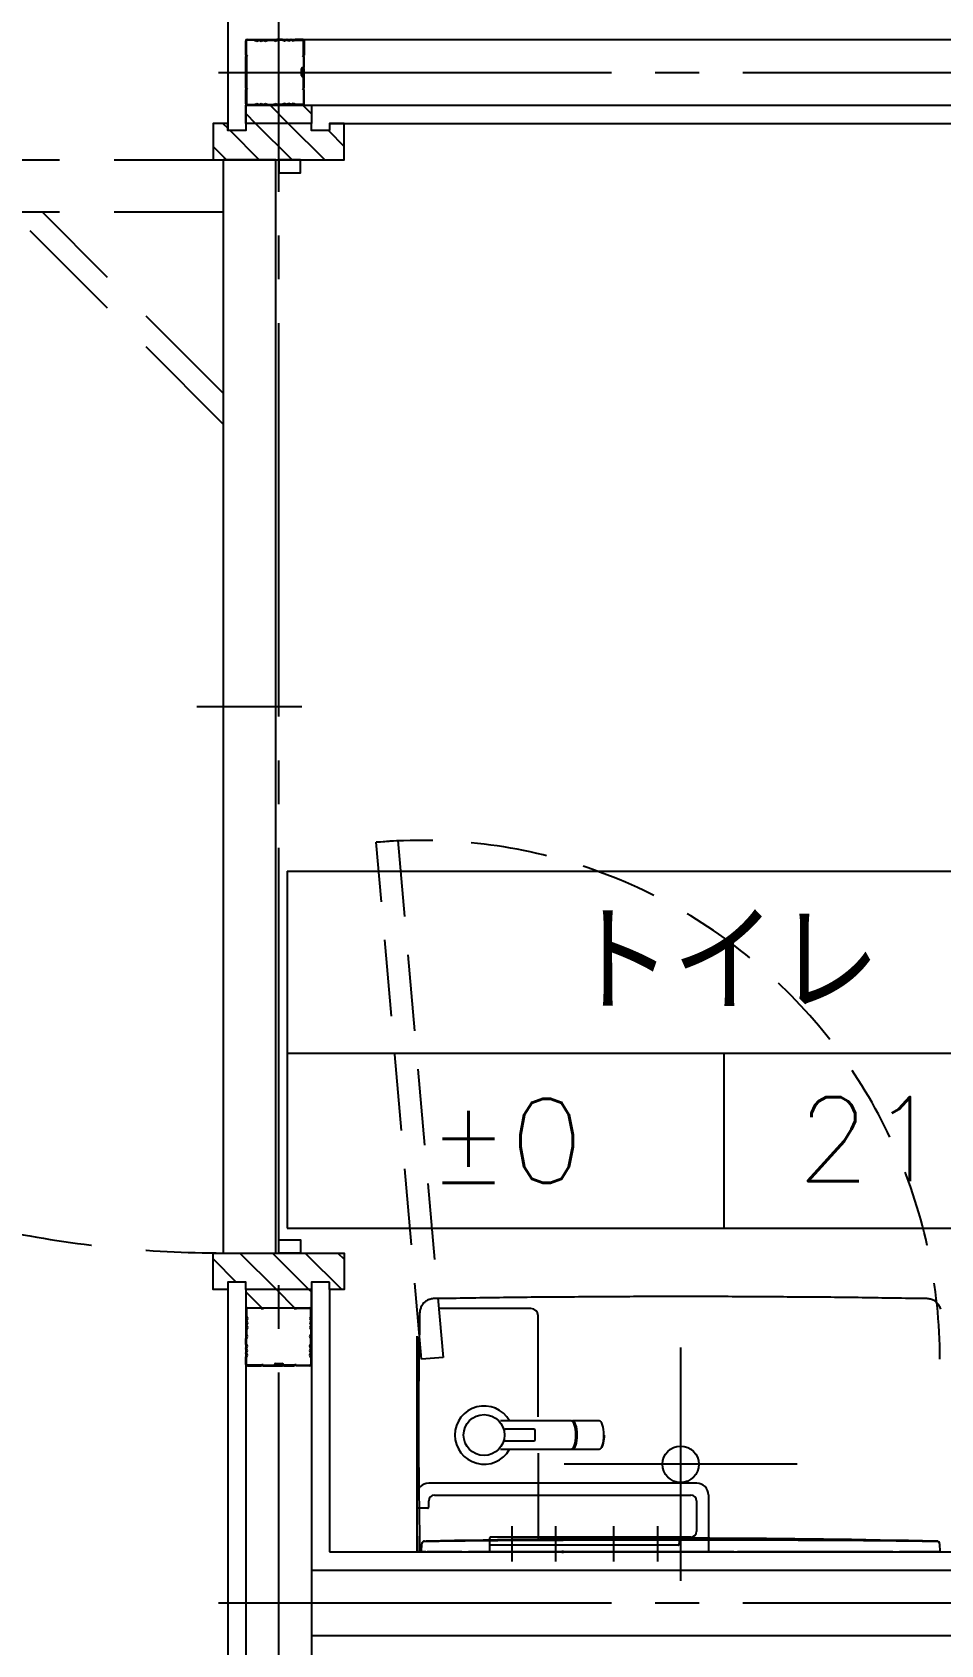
# Model space of a CAD drawing. Header units: millimetres. Extents: x 8300 to 98248, y -10383 to 40000.
# Drawn here: x 27561 to 28185, y 16021 to 17127 of the extents above; entities that cross this region are included whole.
import ezdxf
from ezdxf.enums import TextEntityAlignment as Align

# ---------------------------------------------------------------- set-up
doc = ezdxf.new("R2010")
doc.units = ezdxf.units.MM
doc.header["$LTSCALE"] = 300
for name, pattern in [('CADEWA_LINE5', [1.2, 0.9, -0.1, 0.1, -0.1]), ('CADEWA_LINE6', [2.1, 1.8, -0.1, 0.1, -0.1]), ('DASH-N', [0.375, 0.25, -0.125])]:
    doc.linetypes.add(name, pattern=pattern)
doc.layers.add('K建0_壁', color=7, linetype='CONTINUOUS')
doc.styles.add('txt2', font='txt.shx', dxfattribs={"width": 1.197332, "bigfont": 'extfont2'})

# ---------------------------------------------------------------- blocks, each defined once
blk = doc.blocks.new('ZGroup299', base_point=(28035.9, 16429.5))
at = {"layer": 'K建0_壁', "color": 250, "linetype": 'Continuous', "lineweight": -3}
for p, q in [((27735.9, 16552), (28335.9, 16552)), ((27735.9, 16552), (27735.9, 16307)), ((28335.9, 16552), (28335.9, 16307)), ((27735.9, 16427), (28335.9, 16427)), ((28035.9, 16307), (28035.9, 16427)), ((27735.9, 16307), (28335.9, 16307))]:
    blk.add_line(p, q, dxfattribs=at)
at = {"layer": 'K建0_壁', "color": 250, "lineweight": -3, "style": 'txt2'}
for s, height, width, p in [('トイレ', 67.93, 0.953422, (28035.9, 16489.5)), ('±0', 57.6, 1.034314, (27885.9, 16367)), ('2150', 57.6, 1.013158, (28185.9, 16368.2))]:
    blk.add_text(s, height=height, dxfattribs=dict(at, width=width)).set_placement(p, align=Align.MIDDLE_CENTER)

msp = doc.modelspace()

# ---------------------------------------------------------------- linework, layer by layer
at = {"layer": 'K建0_壁', "color": 250, "linetype": 'CADEWA_LINE5', "lineweight": -3}
for p, q in [((27730, 14138), (27730, 17155.7)), ((27688.6, 17100), (29396.6, 17100)), ((27688.6, 16050), (29312.7, 16050))]:
    msp.add_line(p, q, dxfattribs=at)
at = {"layer": 'K建0_壁', "color": 250, "linetype": 'Continuous', "lineweight": -3}
for p, q in [((27695, 17135), (27695, 17060)), ((27707.5, 17122.5), (29232, 17122.5)), ((27707.5, 17122.5), (27707.5, 17065)), ((27707.5, 17111.8), (27707.5, 17121.5)), ((27708, 17111.8), (27708, 17121.5)), ((27708.5, 17122.5), (27713.5, 17122.5)), ((27713.4, 17122.1), (27708.5, 17122.1)), ((27713.4, 17122.1), (27715, 17121.4)), ((27713.5, 17122.5), (27715, 17121.9)), ((27715, 17121.9), (27716.5, 17122.5)), ((27715, 17121.4), (27716.5, 17122)), ((27716.5, 17122.5), (27718, 17121.9)), ((27716.5, 17122), (27718, 17121.4)), ((27718, 17121.9), (27719.5, 17122.5)), ((27718, 17121.4), (27719.5, 17122)), ((27719.5, 17122.5), (27721, 17121.9)), ((27719.5, 17122), (27721, 17121.4)), ((27721, 17121.9), (27722.5, 17122.5)), ((27721, 17121.4), (27722.6, 17122.1)), ((27722.5, 17122.5), (27726, 17122.5)), ((27722.6, 17122.1), (27725.9, 17122.1)), ((27727.5, 17121.4), (27725.9, 17122.1)), ((27726, 17122.5), (27727.5, 17121.9)), ((27729, 17122.5), (27727.5, 17121.9)), ((27727.5, 17121.4), (27729.1, 17122.1)), ((27732.5, 17122.5), (27729, 17122.5)), ((27732.4, 17122.1), (27729.1, 17122.1)), ((27734, 17121.9), (27732.5, 17122.5)), ((27735.5, 17122.5), (27734, 17121.9)), ((27737, 17121.9), (27735.5, 17122.5)), ((27737, 17121.4), (27735.5, 17122)), ((27738.5, 17122.5), (27737, 17121.9)), ((27738.5, 17122), (27737, 17121.4)), ((27740, 17121.9), (27738.5, 17122.5)), ((27740, 17121.4), (27738.5, 17122)), ((27741.5, 17122.5), (27740, 17121.9)), ((27741.6, 17122.1), (27740, 17121.4)), ((27746.5, 17122.5), (27741.5, 17122.5)), ((27741.6, 17122.1), (27746.5, 17122.1)), ((27747.1, 17111.8), (27747.1, 17121.5)), ((27747.5, 17121.5), (27747.5, 17111.8)), ((27707.5, 17111.8), (27708.2, 17111.3)), ((27708.2, 17111.3), (27707.5, 17110.8)), ((27707.5, 17089.2), (27707.5, 17110.8)), ((27708, 17111.8), (27708.7, 17111.3)), ((27708, 17110.8), (27708.7, 17111.3)), ((27708, 17110.8), (27708, 17089.2)), ((27747.1, 17111.8), (27746.3, 17111.3)), ((27747.1, 17110.8), (27746.3, 17111.3)), ((27747.5, 17111.8), (27746.8, 17111.3)), ((27746.8, 17111.3), (27747.5, 17110.8)), ((27747.1, 17110.8), (27747.1, 17103.7)), ((27747.5, 17103.7), (27747.5, 17110.8)), ((27745.7, 17097.8), (27745.7, 17102.3)), ((27746.2, 17097.8), (27746.2, 17102.3)), ((27746.6, 17097.8), (27746.2, 17097.8)), ((27746.6, 17097.8), (27746.6, 17102.3)), ((27747.1, 17089.2), (27747.1, 17102.3)), ((27747.5, 17089.2), (27747.5, 17102.3)), ((27708.2, 17088.7), (27707.5, 17089.2)), ((27707.5, 17088.2), (27708.2, 17088.7)), ((27707.5, 17078.5), (27707.5, 17088.2)), ((27708, 17089.2), (27708.7, 17088.7)), ((27708, 17088.2), (27708.7, 17088.7)), ((27708, 17088.2), (27708, 17078.5)), ((27747.1, 17089.2), (27746.3, 17088.7)), ((27747.1, 17088.2), (27746.3, 17088.7)), ((27746.8, 17088.7), (27747.5, 17089.2)), ((27747.5, 17088.2), (27746.8, 17088.7)), ((27747.1, 17088.2), (27747.1, 17078.5)), ((27747.5, 17078.5), (27747.5, 17088.2)), ((27707.5, 17077.5), (29169.5, 17077.5)), ((27708.5, 17078), (27713.5, 17078)), ((27708.5, 17077.5), (27713.5, 17077.5)), ((27713.3, 17077.9), (27715, 17078.6)), ((27713.5, 17077.5), (27715, 17078.1)), ((27715, 17078.6), (27716.5, 17078)), ((27715, 17078.1), (27716.5, 17077.5)), ((27716.5, 17078), (27718, 17078.6)), ((27716.5, 17077.5), (27718, 17078.1)), ((27718, 17078.6), (27719.5, 17078)), ((27718, 17078.1), (27719.5, 17077.5)), ((27719.5, 17078), (27721, 17078.6)), ((27719.5, 17077.5), (27721, 17078.1)), ((27721, 17078.6), (27722.6, 17078)), ((27721, 17078.1), (27722.5, 17077.5)), ((27722.5, 17077.5), (27726, 17077.5)), ((27722.6, 17078), (27725.9, 17078)), ((27725.9, 17078), (27727.3, 17078.5)), ((27726, 17077.5), (27727.5, 17078.1)), ((27729, 17077.5), (27727.5, 17078.1)), ((27729.1, 17078), (27727.7, 17078.5)), ((27732.5, 17077.5), (27729, 17077.5)), ((27732.4, 17078), (27729.1, 17078)), ((27734, 17078.6), (27732.4, 17078)), ((27734, 17078.1), (27732.5, 17077.5)), ((27735.5, 17078), (27734, 17078.6)), ((27735.5, 17077.5), (27734, 17078.1)), ((27737, 17078.6), (27735.5, 17078)), ((27737, 17078.1), (27735.5, 17077.5)), ((27738.5, 17078), (27737, 17078.6)), ((27738.5, 17077.5), (27737, 17078.1)), ((27740, 17078.6), (27738.5, 17078)), ((27740, 17078.1), (27738.5, 17077.5)), ((27741.7, 17077.9), (27740, 17078.6)), ((27741.5, 17077.5), (27740, 17078.1)), ((27746.5, 17078), (27741.5, 17078)), ((27746.5, 17077.5), (27741.5, 17077.5)), ((27746.6, 17077.5), (27752.5, 17071.6)), ((27752.5, 17077.5), (27752.5, 17065)), ((27691.7, 17065), (27695, 17061.7)), ((27696.7, 17060), (27716.7, 17040)), ((27764.1, 17060), (27775, 17049.1)), ((27765, 17065), (29157, 17065)), ((27685, 17049.2), (27694.2, 17040)), ((27673.9, 16665), (27745.9, 16665)), ((27685, 16285.9), (27700.9, 16270)), ((27748.3, 16290), (27773.3, 16265)), ((27770.7, 16290), (27775, 16285.7)), ((27695, 16265), (27695, 15352)), ((27707.5, 16265), (27707.5, 15357)), ((27707.5, 16263.4), (27718.4, 16252.5)), ((27752.5, 16265), (27752.5, 15357)), ((27765, 16265), (27765, 16085)), ((27707.5, 16251.5), (27707.5, 16246.5)), ((27708, 16251.5), (27708, 16246.5)), ((27708.5, 16252.5), (27718.2, 16252.5)), ((27718.2, 16252.1), (27708.5, 16252.1)), ((27718.2, 16252.5), (27718.7, 16251.8)), ((27718.2, 16252.1), (27718.7, 16251.3)), ((27718.7, 16251.8), (27719.2, 16252.5)), ((27719.2, 16252.1), (27718.7, 16251.3)), ((27719.2, 16252.5), (27740.8, 16252.5)), ((27740.8, 16252.1), (27719.2, 16252.1)), ((27741.3, 16251.8), (27740.8, 16252.5)), ((27740.8, 16252.1), (27741.3, 16251.3)), ((27741.8, 16252.5), (27741.3, 16251.8)), ((27741.8, 16252.1), (27741.3, 16251.3)), ((27741.8, 16252.5), (27751.5, 16252.5)), ((27741.8, 16252.1), (27751.5, 16252.1)), ((27752.1, 16246.6), (27752.1, 16251.5)), ((27752.5, 16251.5), (27752.5, 16246.5)), ((27903.2, 16251.9), (27840.2, 16251.9)), ((27707.5, 16246.5), (27708.1, 16245)), ((27708.1, 16245), (27707.5, 16243.5)), ((27707.5, 16243.5), (27708.1, 16242)), ((27708.1, 16242), (27707.5, 16240.5)), ((27707.5, 16240.5), (27708.1, 16239)), ((27707.9, 16246.7), (27708.6, 16245)), ((27708.6, 16245), (27708, 16243.5)), ((27708, 16243.5), (27708.6, 16242)), ((27708.6, 16242), (27708, 16240.5)), ((27708, 16240.5), (27708.6, 16239)), ((27752.1, 16246.6), (27751.4, 16245)), ((27751.4, 16245), (27752, 16243.5)), ((27752, 16243.5), (27751.4, 16242)), ((27751.4, 16242), (27752, 16240.5)), ((27752, 16240.5), (27751.4, 16239)), ((27752.5, 16246.5), (27751.9, 16245)), ((27751.9, 16245), (27752.5, 16243.5)), ((27752.5, 16243.5), (27751.9, 16242)), ((27751.9, 16242), (27752.5, 16240.5)), ((27752.5, 16240.5), (27751.9, 16239)), ((27908.2, 16177.6), (27908.2, 16246.9)), ((27708.1, 16239), (27707.5, 16237.5)), ((27707.5, 16237.5), (27707.5, 16234)), ((27707.5, 16234), (27708.1, 16232.5)), ((27707.5, 16231), (27708.1, 16232.5)), ((27707.5, 16227.5), (27707.5, 16231)), ((27708.6, 16239), (27708, 16237.4)), ((27708, 16237.4), (27708, 16234.1)), ((27708, 16234.1), (27708.5, 16232.7)), ((27708, 16230.9), (27708.5, 16232.3)), ((27708, 16227.6), (27708, 16230.9)), ((27751.4, 16239), (27752.1, 16237.4)), ((27751.4, 16232.5), (27752.1, 16234.1)), ((27751.4, 16232.5), (27752.1, 16230.9)), ((27751.9, 16239), (27752.5, 16237.5)), ((27752.5, 16234), (27751.9, 16232.5)), ((27752.5, 16231), (27751.9, 16232.5)), ((27752.1, 16237.4), (27752.1, 16234.1)), ((27752.1, 16227.6), (27752.1, 16230.9)), ((27752.5, 16237.5), (27752.5, 16234)), ((27752.5, 16227.5), (27752.5, 16231)), ((27825, 16085), (27825, 16233)), ((27708.1, 16226), (27707.5, 16227.5)), ((27707.5, 16224.5), (27708.1, 16226)), ((27708.1, 16223), (27707.5, 16224.5)), ((27707.5, 16221.5), (27708.1, 16223)), ((27708.1, 16220), (27707.5, 16221.5)), ((27707.5, 16218.5), (27708.1, 16220)), ((27707.5, 16213.5), (27707.5, 16218.5)), ((27707.9, 16218.3), (27708.6, 16220)), ((27708.6, 16226), (27708, 16227.6)), ((27708, 16224.5), (27708.6, 16226)), ((27708.6, 16223), (27708, 16224.5)), ((27708, 16221.5), (27708.6, 16223)), ((27708.6, 16220), (27708, 16221.5)), ((27708, 16213.5), (27708, 16218.5)), ((27751.4, 16223), (27752, 16224.5)), ((27752, 16221.5), (27751.4, 16223)), ((27751.4, 16220), (27752, 16221.5)), ((27752.1, 16218.4), (27751.4, 16220)), ((27751.9, 16226), (27752.5, 16227.5)), ((27752.5, 16224.5), (27751.9, 16226)), ((27751.9, 16223), (27752.5, 16224.5)), ((27752.5, 16221.5), (27751.9, 16223)), ((27751.9, 16220), (27752.5, 16221.5)), ((27752.5, 16218.5), (27751.9, 16220)), ((27752.1, 16218.4), (27752.1, 16213.5)), ((27752.5, 16213.5), (27752.5, 16218.5)), ((28006, 16225.1), (28006, 16065.1)), ((27718.2, 16213), (27708.5, 16213)), ((27708.5, 16212.5), (27718.2, 16212.5)), ((27718.2, 16213), (27718.7, 16213.7)), ((27718.2, 16212.5), (27718.7, 16213.2)), ((27719.2, 16213), (27718.7, 16213.7)), ((27718.7, 16213.2), (27719.2, 16212.5)), ((27719.2, 16213), (27732.3, 16213)), ((27719.2, 16212.5), (27732.3, 16212.5)), ((27727.8, 16214.3), (27732.3, 16214.3)), ((27727.8, 16213.9), (27732.3, 16213.9)), ((27727.8, 16213.4), (27727.8, 16213.9)), ((27727.8, 16213.4), (27732.3, 16213.4)), ((27740.8, 16213), (27733.7, 16213)), ((27733.7, 16212.5), (27740.8, 16212.5)), ((27740.8, 16213), (27741.3, 16213.7)), ((27741.3, 16213.2), (27740.8, 16212.5)), ((27741.8, 16213), (27741.3, 16213.7)), ((27741.8, 16212.5), (27741.3, 16213.2)), ((27741.8, 16213), (27751.5, 16213)), ((27751.5, 16212.5), (27741.8, 16212.5)), ((27882.2, 16174.9), (27882.2, 16174.8)), ((27930.8, 16174.9), (27882.3, 16174.9)), ((27950, 16174.9), (27931.7, 16174.9)), ((27932.5, 16174.1), (27932.1, 16174.1)), ((27905.2, 16169.1), (27885.2, 16169.1)), ((27906, 16165.1), (27906, 16168.3)), ((27906, 16161.9), (27906, 16165.1)), ((27882.2, 16155.4), (27882.2, 16155.4)), ((27882.3, 16155.4), (27930.8, 16155.4)), ((27885.2, 16161.1), (27905.2, 16161.1)), ((27908.2, 16152.6), (27908.2, 16093)), ((27931.7, 16155.4), (27950, 16155.4)), ((27932.1, 16156.1), (27932.5, 16156.1)), ((28086, 16145.1), (27926, 16145.1)), ((28017, 16132.1), (27833, 16132.1)), ((27824.9, 16124), (27824.9, 16115.8)), ((27833.1, 16115.5), (27833.1, 16120)), ((27837, 16123.9), (28013, 16123.9)), ((28016.9, 16120), (28016.9, 16099)), ((28025.1, 16124), (28025.1, 16085)), ((27825.7, 16115), (27825.7, 16115)), ((27825.8, 16115), (27825.7, 16115)), ((27832.5, 16115), (27825.8, 16115)), ((27832.5, 16115), (27832.6, 16115)), ((27832.6, 16115), (27832.6, 16115)), ((27890, 16102.6), (27890, 16078.3)), ((27920, 16102.6), (27920, 16078.3)), ((27960, 16102.6), (27960, 16078.3)), ((27990, 16102.6), (27990, 16078.3)), ((27765, 16085), (29157, 16085)), ((27826.2, 16085), (27825, 16085)), ((27826.8, 16085.1), (27826.8, 16085.1)), ((27828, 16085.1), (27828.2, 16090.4)), ((27831, 16085.1), (27828, 16085.1)), ((27828.2, 16090.4), (27828.2, 16090.4)), ((27831, 16085.1), (28181, 16085.1)), ((27832, 16085.1), (27832, 16085)), ((27855.7, 16085), (27832, 16085)), ((28042.5, 16085), (27860.3, 16085)), ((27875, 16094.6), (27875, 16094.6)), ((27875, 16094.5), (27875, 16094.6)), ((27875, 16089.7), (27875, 16094.5)), ((27875, 16085), (27875, 16089.5)), ((27876, 16089.5), (27875, 16089.5)), ((27876, 16085), (27875, 16085)), ((28004.8, 16095.1), (27875.5, 16095.1)), ((28004.2, 16089.5), (27876, 16089.5)), ((28024.2, 16085), (27876, 16085)), ((28013, 16095.1), (28005, 16095.1)), ((28005, 16095.1), (28005, 16095)), ((28005, 16094.5), (28005, 16095)), ((28005, 16094.5), (28005, 16090.3)), ((28009, 16085), (28008, 16085)), ((28024.2, 16085), (28025, 16085)), ((28025, 16085), (28025.1, 16085)), ((28042.7, 16085.1), (28042.7, 16085.1)), ((28045, 16085.1), (28045, 16085.1)), ((28151.7, 16085), (28045.1, 16085)), ((28181, 16085), (28156.3, 16085)), ((28181, 16085.1), (28181, 16085)), ((28184, 16085.1), (28181, 16085.1)), ((28183.8, 16090.4), (28184, 16085.1)), ((28183.8, 16090.4), (28183.8, 16090.4)), ((27752.5, 16072.5), (29169.5, 16072.5)), ((27752.5, 16027.5), (29214.5, 16027.5))]:
    msp.add_line(p, q, dxfattribs=at)
at = {"layer": 'K建0_壁', "color": 250, "linetype": 'Continuous', "lineweight": -3, "ltscale": 0.3}
msp.add_line((27775, 17065), (27765, 17065), dxfattribs=at)
at = {"layer": 'K建0_壁', "color": 250, "linetype": 'DASH-N', "lineweight": -3}
for p, q in [((27692, 16858.6), (27546.6, 17004)), ((27692, 16879.8), (27567.8, 17004))]:
    msp.add_line(p, q, dxfattribs=at)
at = {"layer": 'K建0_壁', "color": 250, "linetype": 'DASH-N', "lineweight": -3, "ltscale": 0.7}
for p, q in [((27797, 16571.8), (27811.9, 16573.1)), ((27828, 16217.1), (27797, 16571.8))]:
    msp.add_line(p, q, dxfattribs=at)
at = {"layer": 'K建0_壁', "color": 250, "linetype": 'Continuous', "lineweight": -3}
for points in [[(27735.5, 17122), (27734, 17121.4), (27732.4, 17122.1)], [(27707.5, 17071.7), (27714.2, 17065), (27739.2, 17040)], [(27724.1, 17077.5), (27736.6, 17065), (27761.6, 17040)], [(27703.4, 16290), (27728.4, 16265), (27740.9, 16252.5)], [(27725.8, 16290), (27750.8, 16265), (27752.5, 16263.3)], [(27851.9, 16258.9), (27851.3, 16258.9), (27850.7, 16258.9), (27850.1, 16258.9), (27849.5, 16258.9), (27848.9, 16258.9), (27848.3, 16258.9), (27847.7, 16258.8), (27847.1, 16258.8), (27846.5, 16258.8), (27845.9, 16258.8), (27845.3, 16258.8), (27844.7, 16258.8), (27844.1, 16258.7), (27843.5, 16258.7), (27842.9, 16258.7), (27842.2, 16258.7), (27841.6, 16258.7), (27841, 16258.7), (27840.4, 16258.8), (27839.8, 16258.8), (27839.2, 16258.8), (27838.6, 16258.8), (27838, 16258.8), (27837.4, 16258.7), (27836.8, 16258.7), (27836.2, 16258.7), (27835.6, 16258.6), (27835, 16258.5), (27834.4, 16258.4), (27833.8, 16258.2), (27833.3, 16258), (27832.7, 16257.8), (27832.2, 16257.6), (27831.6, 16257.3), (27831.1, 16257), (27830.7, 16256.7), (27830.2, 16256.3), (27829.8, 16255.9), (27829.3, 16255.5), (27828.9, 16255), (27828.6, 16254.5), (27828.3, 16254), (27828, 16253.5), (27827.7, 16252.9), (27827.5, 16252.4), (27827.3, 16251.8), (27827.2, 16251.2), (27827, 16250.6), (27826.9, 16250), (27826.9, 16249.4), (27826.8, 16248.8), (27826.7, 16248.2), (27826.7, 16247.6), (27826.7, 16247), (27826.7, 16246.4), (27826.7, 16245.8), (27826.7, 16245.2), (27826.7, 16244.6), (27826.7, 16244), (27826.7, 16243.4), (27826.7, 16242.8), (27826.7, 16242.2), (27826.7, 16241.6), (27826.7, 16241), (27826.7, 16240.4), (27826.7, 16239.8), (27826.7, 16239.2), (27826.7, 16238.6), (27826.6, 16238), (27826.6, 16237.4), (27826.6, 16236.8), (27826.6, 16236.2), (27826.6, 16235.6), (27826.6, 16234.9), (27826.6, 16234.3), (27826.5, 16233.7), (27826.5, 16233.1), (27826.5, 16232.5)], [(28160.4, 16258.9), (28157.7, 16259), (28155, 16259), (28152.3, 16259), (28149.6, 16259.1), (28146.9, 16259.1), (28144.2, 16259.1), (28141.5, 16259.2), (28138.8, 16259.2), (28136.1, 16259.3), (28133.4, 16259.3), (28130.7, 16259.3), (28127.9, 16259.4), (28125.2, 16259.4), (28122.5, 16259.4), (28119.8, 16259.5), (28117.1, 16259.5), (28114.4, 16259.5), (28111.7, 16259.5), (28109, 16259.6), (28106.3, 16259.6), (28103.6, 16259.6), (28100.9, 16259.7), (28098.2, 16259.7), (28095.5, 16259.7), (28092.8, 16259.7), (28090.1, 16259.8), (28087.4, 16259.8), (28084.6, 16259.8), (28081.9, 16259.8), (28079.2, 16259.8), (28076.5, 16259.9), (28073.8, 16259.9), (28071.1, 16259.9), (28068.4, 16259.9), (28065.7, 16259.9), (28063, 16259.9), (28060.3, 16260), (28057.6, 16260), (28054.9, 16260), (28052.2, 16260), (28049.5, 16260), (28046.8, 16260), (28044, 16260), (28041.3, 16260), (28038.6, 16260.1), (28035.9, 16260.1), (28033.2, 16260.1), (28030.5, 16260.1), (28027.8, 16260.1), (28025.1, 16260.1), (28022.4, 16260.1), (28019.7, 16260.1), (28017, 16260.1), (28014.3, 16260.1), (28011.6, 16260.1), (28008.9, 16260.1), (28006.2, 16260.1), (28003.5, 16260.1), (28000.7, 16260.1), (27998, 16260.1), (27995.3, 16260.1), (27992.6, 16260.1), (27989.9, 16260.1), (27987.2, 16260.1), (27984.5, 16260.1), (27981.8, 16260.1), (27979.1, 16260.1), (27976.4, 16260.1), (27973.7, 16260.1), (27971, 16260), (27968.3, 16260), (27965.6, 16260), (27962.9, 16260), (27960.1, 16260), (27957.4, 16260), (27954.7, 16260), (27952, 16260), (27949.3, 16259.9), (27946.6, 16259.9), (27943.9, 16259.9), (27941.2, 16259.9), (27938.5, 16259.9), (27935.8, 16259.9), (27933.1, 16259.8), (27930.4, 16259.8), (27927.7, 16259.8), (27925, 16259.8), (27922.3, 16259.8), (27919.6, 16259.7), (27916.8, 16259.7), (27914.1, 16259.7), (27911.4, 16259.7), (27908.7, 16259.6), (27906, 16259.6), (27903.3, 16259.6), (27900.6, 16259.5), (27897.9, 16259.5), (27895.2, 16259.5), (27892.5, 16259.5), (27889.8, 16259.4), (27887.1, 16259.4), (27884.4, 16259.4), (27881.7, 16259.3), (27879, 16259.3), (27876.3, 16259.3), (27873.5, 16259.2), (27870.8, 16259.2), (27868.1, 16259.2), (27865.4, 16259.1), (27862.7, 16259.1), (27860, 16259), (27857.3, 16259), (27854.6, 16259), (27851.9, 16258.9)], [(28184.6, 16251.5), (28184.4, 16252.1), (28184.1, 16252.7), (28183.8, 16253.3), (28183.5, 16253.8), (28183.1, 16254.4), (28182.8, 16254.9), (28182.4, 16255.4), (28182, 16255.8), (28181.5, 16256.3), (28181.1, 16256.7), (28180.6, 16257.1), (28180, 16257.4), (28179.4, 16257.7), (28178.9, 16257.9), (28178.3, 16258.1), (28177.6, 16258.3), (28177, 16258.4), (28176.4, 16258.6), (28175.8, 16258.6), (28175.1, 16258.7), (28174.5, 16258.7), (28173.9, 16258.8), (28173.2, 16258.8), (28172.6, 16258.8), (28171.9, 16258.8), (28171.3, 16258.8), (28170.6, 16258.7), (28170, 16258.7), (28169.4, 16258.7), (28168.7, 16258.7), (28168.1, 16258.7), (28167.4, 16258.8), (28166.8, 16258.8), (28166.2, 16258.8), (28165.5, 16258.8), (28164.9, 16258.8), (28164.2, 16258.8), (28163.6, 16258.9), (28163, 16258.9), (28162.3, 16258.9), (28161.7, 16258.9), (28161.1, 16258.9), (28160.4, 16258.9)], [(27826.4, 16232.5), (27826.4, 16231.2), (27826.4, 16229.8), (27826.4, 16228.4), (27826.4, 16227.1), (27826.3, 16225.7), (27826.3, 16224.3), (27826.3, 16223), (27826.3, 16221.6), (27826.3, 16220.3), (27826.3, 16218.9), (27826.3, 16217.5), (27826.3, 16216.2), (27826.2, 16214.8), (27826.2, 16213.4), (27826.2, 16212.1), (27826.2, 16210.7), (27826.2, 16209.3), (27826.2, 16208), (27826.2, 16206.6), (27826.2, 16205.2), (27826.2, 16203.9), (27826.2, 16202.5), (27826.1, 16201.1), (27826.1, 16199.8), (27826.1, 16198.4), (27826.1, 16197), (27826.1, 16195.7), (27826.1, 16194.3), (27826.1, 16192.9), (27826.1, 16191.6), (27826.1, 16190.2), (27826.1, 16188.9), (27826.1, 16187.5), (27826.1, 16186.1), (27826.1, 16184.8), (27826.1, 16183.4), (27826.1, 16182), (27826.1, 16180.7), (27826.1, 16179.3), (27826.1, 16177.9), (27826.1, 16176.6), (27826.1, 16175.2), (27826.1, 16173.8), (27826.1, 16172.5), (27826.1, 16171.1), (27826.1, 16169.7), (27826.1, 16168.4), (27826.1, 16167), (27826.1, 16165.6), (27826.1, 16164.3), (27826.1, 16162.9), (27826.1, 16161.6), (27826.1, 16160.2), (27826.1, 16158.8), (27826.1, 16157.5), (27826.1, 16156.1), (27826.1, 16154.7), (27826.1, 16153.4), (27826.1, 16152), (27826.1, 16150.6), (27826.1, 16149.3), (27826.1, 16147.9), (27826.1, 16146.5), (27826.1, 16145.2), (27826.1, 16143.8), (27826.2, 16142.4), (27826.2, 16141.1), (27826.2, 16139.7), (27826.2, 16138.3), (27826.2, 16137), (27826.2, 16135.6), (27826.2, 16134.2), (27826.2, 16132.9), (27826.2, 16131.5), (27826.2, 16130.2), (27826.3, 16128.8), (27826.3, 16127.4), (27826.3, 16126.1), (27826.3, 16124.7), (27826.3, 16123.3), (27826.3, 16122), (27826.3, 16120.6), (27826.4, 16119.2), (27826.4, 16117.9), (27826.4, 16116.5), (27826.4, 16115.1), (27826.4, 16113.8), (27826.4, 16112.4), (27826.4, 16111), (27826.5, 16109.7), (27826.5, 16108.3), (27826.5, 16106.9), (27826.5, 16105.6), (27826.5, 16104.2), (27826.6, 16102.8), (27826.6, 16101.5), (27826.6, 16100.1), (27826.6, 16098.8), (27826.6, 16097.4), (27826.7, 16096), (27826.7, 16094.7), (27826.7, 16093.3), (27826.7, 16091.9), (27826.7, 16090.6), (27826.8, 16089.2), (27826.8, 16087.8), (27826.8, 16086.5), (27826.8, 16085.1)], [(27826.2, 16220.4), (27826.2, 16220.9), (27826.2, 16221.4), (27826.2, 16221.9), (27826.3, 16222.4), (27826.3, 16222.9), (27826.3, 16223.4), (27826.3, 16223.9), (27826.3, 16224.4), (27826.3, 16225), (27826.3, 16225.5), (27826.3, 16226), (27826.3, 16226.5), (27826.3, 16227), (27826.3, 16227.5), (27826.3, 16228), (27826.3, 16228.5), (27826.3, 16229), (27826.3, 16229.5), (27826.3, 16230), (27826.3, 16230.5), (27826.3, 16231), (27826.4, 16231.5), (27826.4, 16232), (27826.4, 16232.5)], [(27752, 16224.5), (27751.4, 16226), (27752.1, 16227.6)], [(27884.9, 16169.1), (27884.9, 16169.1), (27884.9, 16169.1), (27884.8, 16169.1), (27884.8, 16169.2), (27884.8, 16169.2), (27884.8, 16169.2), (27884.8, 16169.2), (27884.8, 16169.2), (27884.8, 16169.2), (27884.7, 16169.2), (27884.7, 16169.2), (27884.7, 16169.2), (27884.7, 16169.2), (27884.7, 16169.2), (27884.7, 16169.2), (27884.7, 16169.2), (27884.7, 16169.2), (27884.6, 16169.2), (27884.6, 16169.3), (27884.6, 16169.3), (27884.6, 16169.3), (27884.6, 16169.3), (27884.6, 16169.3), (27884.6, 16169.3), (27884.5, 16169.3), (27884.5, 16169.3), (27884.5, 16169.3), (27884.5, 16169.3), (27884.5, 16169.3), (27884.5, 16169.4), (27884.5, 16169.4), (27884.5, 16169.4), (27884.5, 16169.4), (27884.4, 16169.4), (27884.4, 16169.4), (27884.4, 16169.4), (27884.4, 16169.4), (27884.4, 16169.4), (27884.4, 16169.4), (27884.4, 16169.5), (27884.4, 16169.5), (27884.4, 16169.5), (27884.4, 16169.5), (27884.3, 16169.5), (27884.3, 16169.5), (27884.3, 16169.5), (27884.3, 16169.5), (27884.3, 16169.6), (27884.3, 16169.6), (27884.3, 16169.6), (27884.3, 16169.6), (27884.3, 16169.6), (27884.3, 16169.6), (27884.3, 16169.6), (27884.3, 16169.7), (27884.2, 16169.7), (27884.2, 16169.7), (27884.2, 16169.7), (27884.2, 16169.7), (27884.2, 16169.7)], [(27884.2, 16160.5), (27884.2, 16160.5), (27884.2, 16160.5), (27884.2, 16160.5), (27884.3, 16160.6), (27884.3, 16160.6), (27884.3, 16160.6), (27884.3, 16160.6), (27884.3, 16160.6), (27884.3, 16160.7), (27884.3, 16160.7), (27884.3, 16160.7), (27884.3, 16160.7), (27884.4, 16160.7), (27884.4, 16160.7), (27884.4, 16160.8), (27884.4, 16160.8), (27884.4, 16160.8), (27884.4, 16160.8), (27884.5, 16160.8), (27884.5, 16160.8), (27884.5, 16160.9), (27884.5, 16160.9), (27884.5, 16160.9), (27884.5, 16160.9), (27884.6, 16160.9), (27884.6, 16160.9), (27884.6, 16160.9), (27884.6, 16160.9), (27884.6, 16161), (27884.6, 16161), (27884.7, 16161), (27884.7, 16161), (27884.7, 16161), (27884.7, 16161), (27884.7, 16161), (27884.8, 16161), (27884.8, 16161), (27884.8, 16161.1), (27884.8, 16161.1), (27884.9, 16161.1), (27884.9, 16161.1), (27884.9, 16161.1), (27884.9, 16161.1), (27884.9, 16161.1), (27885, 16161.1), (27885, 16161.1), (27885, 16161.1), (27885, 16161.1), (27885, 16161.1), (27885.1, 16161.1), (27885.1, 16161.1), (27885.1, 16161.1), (27885.1, 16161.1), (27885.2, 16161.1)], [(27826.8, 16085.1), (27826.8, 16085.6), (27826.8, 16086), (27826.7, 16086.4), (27826.7, 16086.9), (27826.7, 16087.3), (27826.7, 16087.8), (27826.7, 16088.2), (27826.7, 16088.7), (27826.7, 16089.1), (27826.7, 16089.6), (27826.7, 16090), (27826.7, 16090.5), (27826.7, 16090.9), (27826.7, 16091.3), (27826.7, 16091.8), (27826.6, 16092.2), (27826.6, 16092.7), (27826.6, 16093.1), (27826.6, 16093.6), (27826.6, 16094), (27826.6, 16094.5), (27826.6, 16094.9), (27826.6, 16095.4), (27826.6, 16095.8)], [(27830.2, 16092.3), (27830.2, 16092.3), (27830.2, 16092.3), (27830.2, 16092.3), (27830.2, 16092.3), (27830.2, 16092.3), (27830.2, 16092.3), (27830.2, 16092.3), (27830.2, 16092.3), (27830.2, 16092.3), (27830.2, 16092.3), (27830.2, 16092.3), (27830.2, 16092.3), (27830.2, 16092.3), (27830.2, 16092.3), (27830.2, 16092.3), (27830.2, 16092.3), (27830.2, 16092.3), (27830.2, 16092.3), (27830.2, 16092.3), (27830.2, 16092.3), (27830.2, 16092.3), (27830.2, 16092.3), (27830.2, 16092.3), (27830.2, 16092.3), (27830.2, 16092.3), (27830.2, 16092.3), (27830.2, 16092.3), (27830.2, 16092.3), (27830.2, 16092.3), (27830.2, 16092.3), (27830.2, 16092.3), (27830.2, 16092.3), (27830.2, 16092.3), (27830.2, 16092.3), (27830.2, 16092.3), (27830.2, 16092.3), (27830.2, 16092.3), (27830.2, 16092.3), (27830.2, 16092.3), (27830.2, 16092.3), (27830.2, 16092.3), (27830.3, 16092.3), (27830.3, 16092.3), (27830.3, 16092.3), (27830.3, 16092.3), (27830.3, 16092.3), (27830.3, 16092.3), (27830.3, 16092.3), (27830.3, 16092.3), (27830.3, 16092.3), (27830.3, 16092.3), (27830.3, 16092.3), (27830.3, 16092.3), (27830.3, 16092.3), (27830.3, 16092.3), (27830.3, 16092.3), (27830.3, 16092.3), (27830.3, 16092.3), (27830.3, 16092.3), (27830.3, 16092.3), (27830.3, 16092.3), (27830.3, 16092.3), (27830.3, 16092.3), (27830.3, 16092.3), (27830.3, 16092.3), (27830.3, 16092.3), (27830.4, 16092.3), (27830.4, 16092.3), (27830.4, 16092.3), (27830.4, 16092.3), (27830.4, 16092.3), (27830.4, 16092.3), (27830.4, 16092.3), (27830.4, 16092.3), (27830.4, 16092.3), (27830.4, 16092.3), (27830.4, 16092.3), (27830.4, 16092.3), (27830.4, 16092.3), (27830.4, 16092.3), (27830.4, 16092.3), (27830.4, 16092.3), (27830.4, 16092.3), (27830.4, 16092.3), (27830.4, 16092.3), (27830.5, 16092.3), (27830.5, 16092.3), (27830.5, 16092.3), (27830.5, 16092.3), (27830.5, 16092.3), (27830.5, 16092.3), (27830.5, 16092.3), (27830.5, 16092.3), (27830.5, 16092.3), (27830.5, 16092.3), (27830.5, 16092.3), (27830.5, 16092.3), (27830.5, 16092.3), (27830.5, 16092.3), (27830.5, 16092.3), (27830.5, 16092.3), (27830.5, 16092.3), (27830.6, 16092.3), (27830.6, 16092.3), (27830.6, 16092.3), (27830.6, 16092.3), (27830.6, 16092.3), (27830.6, 16092.3), (27830.6, 16092.3), (27830.6, 16092.3), (27830.6, 16092.3), (27830.6, 16092.3), (27830.6, 16092.3), (27830.6, 16092.3), (27830.6, 16092.3), (27830.6, 16092.3), (27830.7, 16092.3), (27830.7, 16092.3), (27830.7, 16092.3), (27830.7, 16092.3), (27830.7, 16092.3), (27830.7, 16092.3), (27830.7, 16092.3), (27830.7, 16092.3), (27830.7, 16092.3), (27830.7, 16092.3), (27830.7, 16092.3), (27830.7, 16092.3), (27830.7, 16092.3), (27830.7, 16092.3), (27830.8, 16092.3), (27830.8, 16092.3), (27830.8, 16092.3), (27830.8, 16092.3), (27830.8, 16092.3), (27830.8, 16092.3), (27830.8, 16092.3), (27830.8, 16092.3), (27830.8, 16092.3), (27830.8, 16092.3), (27830.8, 16092.3), (27830.8, 16092.3), (27830.8, 16092.3), (27830.8, 16092.3), (27830.9, 16092.3), (27830.9, 16092.3), (27830.9, 16092.3), (27830.9, 16092.3), (27830.9, 16092.3), (27830.9, 16092.3), (27830.9, 16092.3), (27830.9, 16092.3), (27830.9, 16092.3), (27830.9, 16092.3), (27830.9, 16092.3), (27830.9, 16092.3), (27831, 16092.3), (27831, 16092.3), (27831, 16092.3), (27831, 16092.3), (27831, 16092.3), (27831, 16092.3), (27831, 16092.3), (27831, 16092.3), (27831, 16092.3), (27831, 16092.3), (27831, 16092.3), (27831, 16092.3), (27831, 16092.3), (27831.1, 16092.3), (27831.1, 16092.3), (27831.1, 16092.3), (27831.1, 16092.3), (27831.1, 16092.3), (27831.1, 16092.3), (27831.1, 16092.3), (27831.1, 16092.3), (27831.1, 16092.3), (27831.1, 16092.3), (27831.1, 16092.3), (27831.1, 16092.3), (27831.2, 16092.3), (27831.2, 16092.3)], [(27831.2, 16092.3), (27835.6, 16092.4), (27840.1, 16092.4), (27844.6, 16092.5), (27849.1, 16092.5), (27853.6, 16092.6), (27858.1, 16092.6), (27862.5, 16092.7), (27867, 16092.7), (27871.5, 16092.8), (27876, 16092.8), (27880.5, 16092.8), (27885, 16092.9), (27889.4, 16092.9), (27893.9, 16092.9), (27898.4, 16093), (27902.9, 16093), (27907.4, 16093), (27911.9, 16093.1), (27916.3, 16093.1), (27920.8, 16093.1), (27925.3, 16093.1), (27929.8, 16093.2), (27934.3, 16093.2), (27938.8, 16093.2), (27943.2, 16093.2), (27947.7, 16093.2), (27952.2, 16093.3), (27956.7, 16093.3), (27961.2, 16093.3), (27965.7, 16093.3), (27970.1, 16093.3), (27974.6, 16093.3), (27979.1, 16093.3), (27983.6, 16093.3), (27988.1, 16093.3), (27992.6, 16093.3), (27997, 16093.3), (28001.5, 16093.3), (28006, 16093.3), (28010.5, 16093.3), (28015, 16093.3), (28019.5, 16093.3), (28023.9, 16093.3), (28028.4, 16093.3), (28032.9, 16093.3), (28037.4, 16093.3), (28041.9, 16093.3), (28046.4, 16093.3), (28050.8, 16093.3), (28055.3, 16093.3), (28059.8, 16093.3), (28064.3, 16093.2), (28068.8, 16093.2), (28073.2, 16093.2), (28077.7, 16093.2), (28082.2, 16093.2), (28086.7, 16093.1), (28091.2, 16093.1), (28095.7, 16093.1), (28100.1, 16093.1), (28104.6, 16093), (28109.1, 16093), (28113.6, 16093), (28118.1, 16092.9), (28122.6, 16092.9), (28127, 16092.9), (28131.5, 16092.8), (28136, 16092.8), (28140.5, 16092.8), (28145, 16092.7), (28149.5, 16092.7), (28153.9, 16092.6), (28158.4, 16092.6), (28162.9, 16092.5), (28167.4, 16092.5), (28171.9, 16092.4), (28176.4, 16092.4), (28180.8, 16092.3), (28180.9, 16092.3), (28180.9, 16092.3), (28180.9, 16092.3), (28180.9, 16092.3), (28180.9, 16092.3), (28180.9, 16092.3), (28180.9, 16092.3), (28180.9, 16092.3), (28180.9, 16092.3), (28180.9, 16092.3), (28180.9, 16092.3), (28180.9, 16092.3), (28181, 16092.3), (28181, 16092.3), (28181, 16092.3), (28181, 16092.3), (28181, 16092.3), (28181, 16092.3), (28181, 16092.3), (28181, 16092.3), (28181, 16092.3), (28181, 16092.3), (28181, 16092.3), (28181, 16092.3), (28181.1, 16092.3), (28181.1, 16092.3), (28181.1, 16092.3), (28181.1, 16092.3), (28181.1, 16092.3), (28181.1, 16092.3), (28181.1, 16092.3), (28181.1, 16092.3), (28181.1, 16092.3), (28181.1, 16092.3), (28181.1, 16092.3), (28181.1, 16092.3), (28181.1, 16092.3), (28181.2, 16092.3), (28181.2, 16092.3), (28181.2, 16092.3), (28181.2, 16092.3), (28181.2, 16092.3), (28181.2, 16092.3), (28181.2, 16092.3), (28181.2, 16092.3), (28181.2, 16092.3), (28181.2, 16092.3), (28181.2, 16092.3), (28181.2, 16092.3), (28181.3, 16092.3), (28181.3, 16092.3), (28181.3, 16092.3), (28181.3, 16092.3), (28181.3, 16092.3), (28181.3, 16092.3), (28181.3, 16092.3), (28181.3, 16092.3), (28181.3, 16092.3), (28181.3, 16092.3), (28181.3, 16092.3), (28181.3, 16092.3), (28181.3, 16092.3), (28181.3, 16092.3), (28181.4, 16092.3), (28181.4, 16092.3), (28181.4, 16092.3), (28181.4, 16092.3), (28181.4, 16092.3), (28181.4, 16092.3), (28181.4, 16092.3), (28181.4, 16092.3), (28181.4, 16092.3), (28181.4, 16092.3), (28181.4, 16092.3), (28181.4, 16092.3), (28181.4, 16092.3), (28181.4, 16092.3), (28181.5, 16092.3), (28181.5, 16092.3), (28181.5, 16092.3), (28181.5, 16092.3), (28181.5, 16092.3), (28181.5, 16092.3), (28181.5, 16092.3), (28181.5, 16092.3), (28181.5, 16092.3), (28181.5, 16092.3), (28181.5, 16092.3), (28181.5, 16092.3), (28181.5, 16092.3), (28181.5, 16092.3), (28181.5, 16092.3), (28181.5, 16092.3), (28181.6, 16092.3), (28181.6, 16092.3), (28181.6, 16092.3), (28181.6, 16092.3), (28181.6, 16092.3), (28181.6, 16092.3), (28181.6, 16092.3), (28181.6, 16092.3), (28181.6, 16092.3), (28181.6, 16092.3), (28181.6, 16092.3), (28181.6, 16092.3), (28181.6, 16092.3), (28181.6, 16092.3), (28181.6, 16092.3), (28181.6, 16092.3), (28181.6, 16092.3), (28181.6, 16092.3), (28181.7, 16092.3), (28181.7, 16092.3), (28181.7, 16092.3), (28181.7, 16092.3), (28181.7, 16092.3), (28181.7, 16092.3), (28181.7, 16092.3), (28181.7, 16092.3), (28181.7, 16092.3), (28181.7, 16092.3), (28181.7, 16092.3), (28181.7, 16092.3), (28181.7, 16092.3), (28181.7, 16092.3), (28181.7, 16092.3), (28181.7, 16092.3), (28181.7, 16092.3), (28181.7, 16092.3), (28181.7, 16092.3), (28181.7, 16092.3), (28181.7, 16092.3), (28181.7, 16092.3), (28181.7, 16092.3), (28181.8, 16092.3), (28181.8, 16092.3), (28181.8, 16092.3), (28181.8, 16092.3), (28181.8, 16092.3), (28181.8, 16092.3), (28181.8, 16092.3), (28181.8, 16092.3), (28181.8, 16092.3), (28181.8, 16092.3), (28181.8, 16092.3), (28181.8, 16092.3), (28181.8, 16092.3), (28181.8, 16092.3), (28181.8, 16092.3), (28181.8, 16092.3), (28181.8, 16092.3), (28181.8, 16092.3), (28181.8, 16092.3), (28181.8, 16092.3), (28181.8, 16092.3), (28181.8, 16092.3)], [(27831.5, 16092.3), (27831.5, 16092.3), (27831.4, 16092.3), (27831.4, 16092.3), (27831.4, 16092.3), (27831.4, 16092.3), (27831.3, 16092.3), (27831.3, 16092.3), (27831.3, 16092.3), (27831.2, 16092.3), (27831.2, 16092.3), (27831.2, 16092.3), (27831.2, 16092.3)], [(28181.9, 16092.3), (28162.4, 16092.7), (28142.9, 16093.1), (28123.4, 16093.4), (28104, 16093.7), (28084.5, 16093.9), (28065, 16094.1), (28045.5, 16094.2), (28026.1, 16094.3), (28006.6, 16094.3), (27987.1, 16094.3), (27967.6, 16094.2), (27948.2, 16094.1), (27928.7, 16093.9), (27909.2, 16093.7), (27889.8, 16093.4), (27870.3, 16093.1), (27850.8, 16092.8), (27831.3, 16092.4)], [(28009, 16085), (28022, 16085), (28023, 16085)]]:
    msp.add_lwpolyline(points, dxfattribs=at)
for points in [[(27752.5, 17065), (27707.5, 17065), (27707.5, 17077.5), (27752.5, 17077.5)], [(27765, 17060), (27752.5, 17060), (27752.5, 17065), (27707.5, 17065), (27707.5, 17060), (27695, 17060), (27695, 17065), (27685, 17065), (27685, 17040), (27775, 17040), (27775, 17065), (27765, 17065)], [(27728, 17040), (27692, 17040), (27692, 16290), (27728, 16290)], [(27745, 17040), (27730, 17040), (27730, 17031), (27745, 17031)], [(27745, 16290), (27730, 16290), (27730, 16299), (27745, 16299)], [(27765, 16270), (27752.5, 16270), (27752.5, 16265), (27707.5, 16265), (27707.5, 16270), (27695, 16270), (27695, 16265), (27685, 16265), (27685, 16290), (27775, 16290), (27775, 16265), (27765, 16265)], [(27752.5, 16265), (27707.5, 16265), (27707.5, 16252.5), (27752.5, 16252.5)]]:
    msp.add_lwpolyline(points, close=True, dxfattribs=at)
at = {"layer": 'K建0_壁', "color": 250, "linetype": 'DASH-N', "lineweight": -3}
msp.add_lwpolyline([(26942, 17040), (27692, 17040), (27692, 17004), (26942, 17004)], close=True, dxfattribs=at)
at = {"layer": 'K建0_壁', "color": 250, "linetype": 'DASH-N', "lineweight": -3, "ltscale": 0.7}
msp.add_lwpolyline([(27811.9, 16573.1), (27842.9, 16218.4), (27828, 16217.1)], dxfattribs=at)
at = {"layer": 'K建0_壁', "color": 250, "linetype": 'Continuous', "lineweight": -3}
for centre, radius in [((27871, 16165.1), 14), ((28006, 16145.1), 12.5), ((27925, 16085), 0.5)]:
    msp.add_circle(centre, radius, dxfattribs=at)
for centre, radius, start, end in [((27708.5, 17121.5), 1, 90, 180), ((27708.5, 17121.5), 0.55, 90, 180), ((27746.5, 17121.5), 1, 0, 90), ((27746.5, 17121.5), 0.55, 0, 90), ((27746.8, 17102.3), 1.12, 91.3787, 180), ((27746.8, 17102.3), 0.675, 0, 180), ((27746.8, 17103.7), 0.75, 270, 0), ((27746.8, 17103.7), 0.3, 270, 0), ((27746.4, 17097.8), 0.675, 180, 0), ((27746.8, 17102.3), 0.225, 0, 180), ((27708.5, 17078.5), 1, 180, 270), ((27708.5, 17078.5), 0.55, 180, 270), ((27746.5, 17078.5), 0.55, 270, 0), ((27746.5, 17078.5), 1, 270, 0), ((27708.5, 16251.5), 1, 90, 180), ((27708.5, 16251.5), 0.55, 90, 180), ((27751.5, 16251.5), 1, 0, 90), ((27751.5, 16251.5), 0.55, 0, 90), ((27903.2, 16246.9), 5, 0, 90), ((27708.5, 16213.5), 1, 180, 270), ((27708.5, 16213.5), 0.55, 180, 270), ((27727.8, 16213.6), 0.675, 90, 270), ((27732.3, 16213.2), 1.12, 1.3787, 90), ((27732.3, 16213.2), 0.675, 270, 90), ((27732.3, 16213.2), 0.225, 270, 90), ((27733.7, 16213.3), 0.75, 180, 270), ((27733.7, 16213.3), 0.3, 180, 270), ((27751.5, 16213.5), 1, 270, 0), ((27751.5, 16213.5), 0.55, 270, 0), ((27871, 16165.1), 20, 29.1769, 330.8231), ((27905.2, 16168.3), 0.8, 0, 90), ((27905.2, 16161.9), 0.8, 270, 0), ((27833, 16124), 8.1, 90, 180), ((28017, 16124), 8.1, 0, 90), ((27837, 16120), 3.9, 90, 179.9997), ((28013, 16120), 3.9, 0.0003, 89.9997), ((27825.7, 16115.8), 0.8, 180.0002, 269.9998), ((27832.6, 16115.5), 0.5, 270.0007, 359.9993), ((28013, 16099), 3.9, 270.0003, 359.9997), ((27830.2, 16090.4), 2, 91.2344, 170.0757), ((27830.2, 16090.3), 2, 90.6758, 177.9997), ((27875.5, 16094.6), 0.5, 90, 180), ((27875.2, 16089.7), 0.2, 180, 270), ((28004, 16090.5), 1, 270, 0), ((28004.2, 16090.3), 0.8, 270, 360), ((28004.8, 16094.9), 0.2, 0, 90), ((28181.8, 16090.3), 2, 2, 89.3242), ((28181.8, 16090.4), 2, 2, 88.7511)]:
    msp.add_arc(centre, radius, start, end, dxfattribs=at)
at = {"layer": 'K建0_壁', "color": 250, "linetype": 'DASH-N', "lineweight": -3}
msp.add_arc((27692, 17040), 750, 180, 270, dxfattribs=at)
at = {"layer": 'K建0_壁', "color": 250, "linetype": 'DASH-N', "lineweight": -3, "ltscale": 0.7}
msp.add_arc((27828, 16217.1), 356, 0, 95, dxfattribs=at)
at = {"layer": 'K建0_壁', "color": 250, "linetype": 'Continuous', "lineweight": -3}
for centre, major_axis, start_param, end_param in [((27930.8, 16165.1), (0, -9.75), 0.000002, 3.141593), ((27931.7, 16165.1), (0, -9.75), 1.570797, 3.282946), ((27931.7, 16165.1), (0, -9.25), 1.570797, 3.10321), ((27931.7, 16165.1), (0, -9), 1.570796, 3.009564), ((27931.7, 16165.1), (0, -9), 1.570796, 3.009564), ((27950, 16165.1), (0, -9.75), 1.570797, 3.141594), ((27931.7, 16165.1), (0, -9.75), 0, 1.570796), ((27931.7, 16165.1), (0, -9.25), 0.038384, 1.570797), ((27931.7, 16165.1), (0, -9), 0.132028, 1.570796), ((27931.7, 16165.1), (0, -9), 0.132028, 1.570796), ((27950, 16165.1), (0, -9.75), 0, 1.570796), ((27950.5, 16165.1), (0, 9.25), 3.445698, 4.712388), ((27931.7, 16165.1), (0, -9.75), 6.141834, 6.283185)]:
    msp.add_ellipse(centre, major_axis=major_axis, ratio=0.342066, start_param=start_param, end_param=end_param, dxfattribs=at)

# ---------------------------------------------------------------- block references
at = {"layer": 'K建0_壁', "linetype": 'CADEWA_LINE6', "lineweight": 15}
msp.add_blockref('ZGroup299', (28035.9, 16429.5), dxfattribs=at)

doc.saveas('drawing.dxf')
